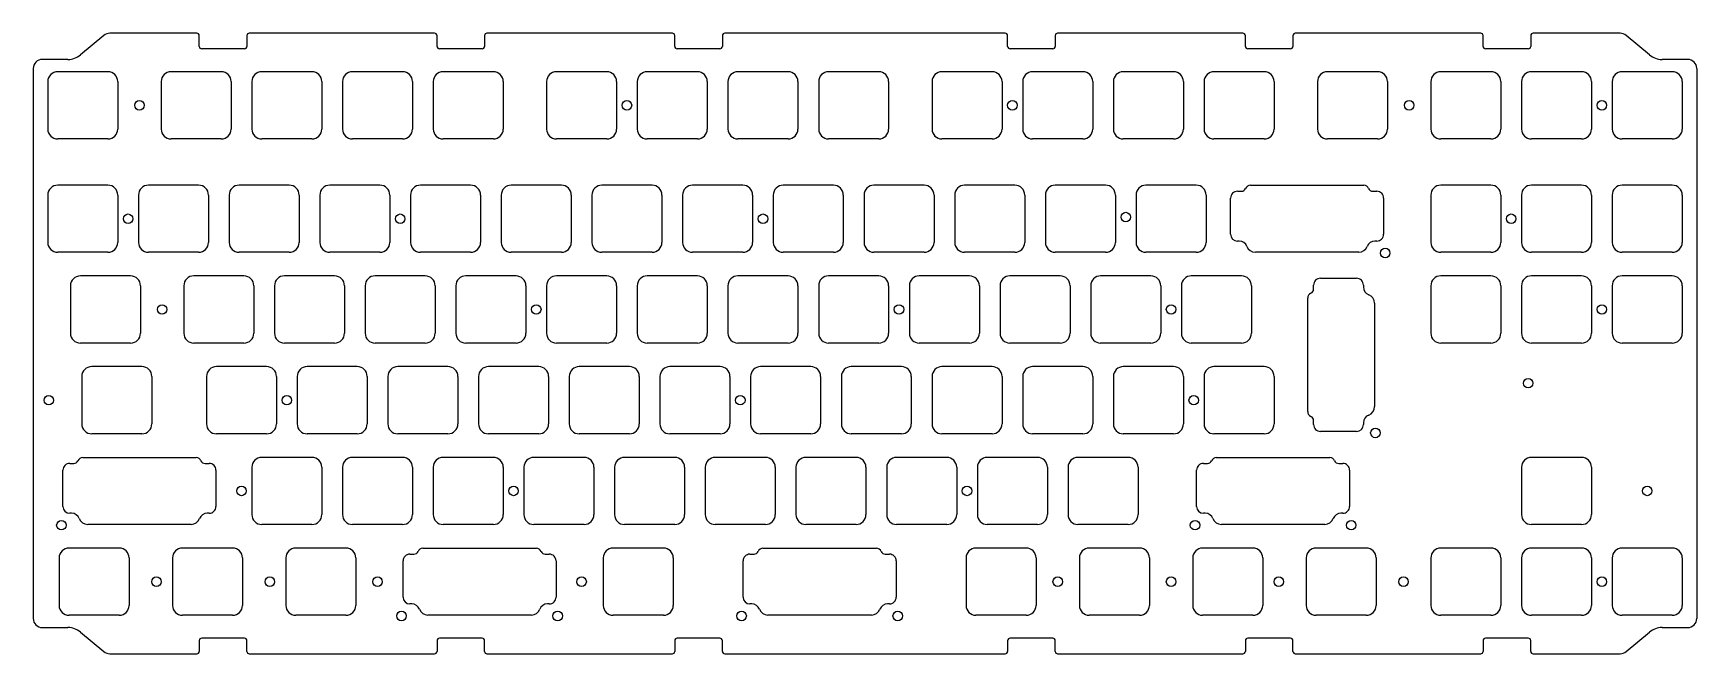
# Model space of a CAD drawing. Header units: millimetres. Extents: x -10 to 339, y -115 to 15.
import ezdxf

# ---------------------------------------------------------------- set-up
doc = ezdxf.new("R2010")
doc.units = ezdxf.units.MM
doc.layers.add('BLACK', color=7, linetype='CONTINUOUS')

msp = doc.modelspace()

# ---------------------------------------------------------------- linework, layer by layer
at = {"layer": 'BLACK', "linetype": 'Continuous'}
for p, q in [((4.450535, 14.685593), (-0.489405, 10.576005)), ((23.9753, 15.125), (5.665718, 15.125)), ((24.4753, 14.625), (24.47531, 14.625)), ((24.47531, 12.378999), (24.47531, 14.625)), ((34.47531, 14.625), (34.47531, 12.376)), ((73.9076, 15.125), (34.97531, 15.125)), ((74.407644, 12.376), (74.407644, 14.632316)), ((84.407644, 14.625), (84.407644, 12.376)), ((123.84, 15.125), (84.900217, 15.125)), ((124.339977, 12.376), (124.339977, 14.629795)), ((134.339977, 14.625), (134.339977, 12.376)), ((193.7723, 15.125), (134.835205, 15.125)), ((194.2723, 14.625), (194.27231, 14.625)), ((194.27231, 12.378999), (194.27231, 14.625)), ((204.27231, 14.625), (204.27231, 12.376)), ((243.7046, 15.125), (204.77231, 15.125)), ((244.204644, 12.376), (244.204644, 14.632316)), ((254.204644, 14.625), (254.204644, 12.376)), ((293.637, 15.125), (254.697217, 15.125)), ((294.136977, 12.376), (294.136977, 14.629795)), ((304.136977, 14.625), (304.136977, 12.376)), ((322.9468, 15.125), (304.632205, 15.125)), ((329.101905, 10.576005), (324.161906, 14.685642)), ((33.9723, 11.876), (24.9753, 11.876)), ((83.907644, 11.876), (74.9076, 11.876)), ((124.34, 12.376), (124.339977, 12.376)), ((133.839977, 11.876), (124.84, 11.876)), ((203.7693, 11.876), (194.7723, 11.876)), ((253.704644, 11.876), (244.7046, 11.876)), ((294.137, 12.376), (294.136977, 12.376)), ((303.636977, 11.876), (294.637, 11.876)), ((-10.4, 7.727918), (-10.4, -107.74042)), ((-3.1115, 9.627922), (-8.499997, 9.627922)), ((5.275, 7.05), (-5.274994, 7.05)), ((29.0875, 7.05), (18.537499, 7.05)), ((48.1375, 7.05), (37.587499, 7.05)), ((67.1875, 7.05), (56.637499, 7.05)), ((86.2375, 7.05), (75.687499, 7.05)), ((110.05, 7.05), (99.499999, 7.05)), ((129.1, 7.05), (118.550001, 7.05)), ((118.550001, 7.049998), (118.550001, 7.05)), ((148.15, 7.05), (137.600001, 7.05)), ((137.600001, 7.049998), (137.600001, 7.05)), ((167.2, 7.05), (156.650001, 7.05)), ((156.650001, 7.049998), (156.650001, 7.05)), ((191.0125, 7.05), (180.462499, 7.05)), ((210.0625, 7.05), (199.512499, 7.05)), ((229.1125, 7.05), (218.562499, 7.05)), ((248.1625, 7.05), (237.612499, 7.05)), ((271.975, 7.05), (261.425001, 7.05)), ((261.425001, 7.049998), (261.425001, 7.05)), ((295.7875, 7.05), (285.237501, 7.05)), ((285.237501, 7.049998), (285.237501, 7.05)), ((314.8375, 7.05), (304.287501, 7.05)), ((304.287501, 7.049998), (304.287501, 7.05)), ((333.8875, 7.05), (323.337501, 7.05)), ((323.337501, 7.049998), (323.337501, 7.05)), ((337.1125, 9.627922), (331.724, 9.627922)), ((339.0125, 7.718757), (339.0125, -107.7404)), ((-7.349999, 4.974995), (-7.349999, -4.974998)), ((7.350001, 4.975), (7.350001, -4.975)), ((16.4625, 4.975), (16.4625, -4.975001)), ((31.1625, 4.975), (31.1625, -4.975)), ((35.5125, 4.975), (35.5125, -4.975001)), ((50.2125, 4.975), (50.2125, -4.975)), ((54.5625, 4.975), (54.5625, -4.975001)), ((69.2625, 4.975), (69.2625, -4.975)), ((73.6125, 4.975), (73.6125, -4.975001)), ((88.3125, 4.975), (88.3125, -4.975)), ((97.425, 4.975), (97.425, -4.975001)), ((112.125, 4.975), (112.125, -4.975)), ((116.475001, 4.975), (116.475001, -4.975)), ((131.175001, 4.975), (131.175001, -4.975)), ((135.525001, 4.975), (135.525001, -4.975)), ((150.225001, 4.975), (150.225001, -4.975)), ((154.575001, 4.975), (154.575001, -4.975)), ((169.275001, 4.975), (169.275001, -4.975)), ((178.3875, 4.975), (178.3875, -4.975001)), ((193.0875, 4.975), (193.0875, -4.975)), ((197.4375, 4.975), (197.4375, -4.975001)), ((212.1375, 4.975), (212.1375, -4.975)), ((216.4875, 4.975), (216.4875, -4.975001)), ((231.1875, 4.975), (231.1875, -4.975)), ((235.5375, 4.975), (235.5375, -4.975001)), ((250.2375, 4.975), (250.2375, -4.975)), ((259.350001, 4.975), (259.350001, -4.975)), ((274.050001, 4.975), (274.050001, -4.975)), ((283.162501, 4.975), (283.162501, -4.975)), ((297.862501, 4.975), (297.862501, -4.975)), ((302.212501, 4.975), (302.212501, -4.975)), ((316.912501, 4.975), (316.912501, -4.975)), ((321.262501, 4.975), (321.262501, -4.975)), ((335.962501, 4.975), (335.962501, -4.975)), ((5.275001, -7.05), (-5.274997, -7.05)), ((5.275001, -7.050001), (5.275001, -7.05)), ((29.0875, -7.05), (18.5375, -7.05)), ((48.1375, -7.05), (37.5875, -7.05)), ((67.1875, -7.05), (56.6375, -7.05)), ((86.2375, -7.05), (75.6875, -7.05)), ((110.05, -7.05), (99.5, -7.05)), ((129.100001, -7.05), (118.55, -7.05)), ((129.100001, -7.050001), (129.100001, -7.05)), ((148.150001, -7.05), (137.6, -7.05)), ((148.150001, -7.050001), (148.150001, -7.05)), ((167.200001, -7.05), (156.65, -7.05)), ((167.200001, -7.050001), (167.200001, -7.05)), ((191.0125, -7.05), (180.4625, -7.05)), ((210.0625, -7.05), (199.5125, -7.05)), ((229.1125, -7.05), (218.5625, -7.05)), ((248.1625, -7.05), (237.6125, -7.05)), ((271.975001, -7.05), (261.425, -7.05)), ((271.975001, -7.050001), (271.975001, -7.05)), ((295.787501, -7.05), (285.2375, -7.05)), ((295.787501, -7.050001), (295.787501, -7.05)), ((314.837501, -7.05), (304.2875, -7.05)), ((314.837501, -7.050001), (314.837501, -7.05)), ((333.887501, -7.05), (323.3375, -7.05)), ((333.887501, -7.050001), (333.887501, -7.05)), ((5.275, -16.7625), (-5.274994, -16.7625)), ((24.325, -16.7625), (13.775001, -16.7625)), ((13.775001, -16.762502), (13.775001, -16.7625)), ((43.375, -16.7625), (32.825001, -16.7625)), ((32.825001, -16.762502), (32.825001, -16.7625)), ((62.425, -16.7625), (51.875001, -16.7625)), ((51.875001, -16.762502), (51.875001, -16.7625)), ((81.475, -16.7625), (70.925001, -16.7625)), ((70.925001, -16.762502), (70.925001, -16.7625)), ((100.525, -16.7625), (89.975001, -16.7625)), ((89.975001, -16.762502), (89.975001, -16.7625)), ((119.575, -16.7625), (109.025001, -16.7625)), ((109.025001, -16.762502), (109.025001, -16.7625)), ((138.625, -16.7625), (128.075001, -16.7625)), ((128.075001, -16.762502), (128.075001, -16.7625)), ((157.675, -16.7625), (147.125001, -16.7625)), ((147.125001, -16.762502), (147.125001, -16.7625)), ((176.725, -16.7625), (166.175001, -16.7625)), ((166.175001, -16.762502), (166.175001, -16.7625)), ((195.775, -16.762501), (185.225, -16.762501)), ((214.825, -16.762501), (204.275, -16.762501)), ((233.875, -16.762501), (223.325, -16.762501)), ((245.247375, -16.784911), (245.247375, -16.7849)), ((245.247375, -16.7849), (269.102575, -16.7849)), ((295.7875, -16.7625), (285.237501, -16.7625)), ((285.237501, -16.762502), (285.237501, -16.7625)), ((314.8375, -16.7625), (304.287501, -16.7625)), ((304.287501, -16.762502), (304.287501, -16.7625)), ((333.8875, -16.7625), (323.337501, -16.7625)), ((323.337501, -16.762502), (323.337501, -16.7625)), ((-7.349999, -18.837505), (-7.349999, -28.787498)), ((7.350001, -18.8375), (7.350001, -28.7875)), ((11.700001, -18.8375), (11.700001, -28.7875)), ((26.400001, -18.8375), (26.400001, -28.7875)), ((30.750001, -18.8375), (30.750001, -28.7875)), ((45.450001, -18.8375), (45.450001, -28.7875)), ((49.800001, -18.8375), (49.800001, -28.7875)), ((64.500001, -18.8375), (64.500001, -28.7875)), ((68.850001, -18.8375), (68.850001, -28.7875)), ((83.550001, -18.8375), (83.550001, -28.7875)), ((87.900001, -18.8375), (87.900001, -28.7875)), ((102.600001, -18.8375), (102.600001, -28.7875)), ((106.950001, -18.8375), (106.950001, -28.7875)), ((121.650001, -18.8375), (121.650001, -28.7875)), ((126.000001, -18.8375), (126.000001, -28.7875)), ((140.700001, -18.8375), (140.700001, -28.7875)), ((145.050001, -18.8375), (145.050001, -28.7875)), ((159.750001, -18.8375), (159.750001, -28.7875)), ((164.100001, -18.8375), (164.100001, -28.7875)), ((178.800001, -18.8375), (178.800001, -28.7875)), ((183.150001, -18.8375), (183.150001, -28.7875)), ((197.850001, -18.8375), (197.850001, -28.7875)), ((202.200001, -18.8375), (202.200001, -28.7875)), ((216.900001, -18.8375), (216.900001, -28.7875)), ((221.250001, -18.8375), (221.250001, -28.7875)), ((235.950001, -18.8375), (235.950001, -28.7875)), ((241.099485, -27.06294), (241.099485, -19.4622)), ((242.536512, -18.03706), (243.390075, -18.03706)), ((243.390075, -18.037048), (243.390075, -18.03706)), ((270.959775, -18.03706), (271.825375, -18.03706)), ((273.250365, -19.46206), (273.250365, -27.0629)), ((283.162501, -18.8375), (283.162501, -28.7875)), ((297.862501, -18.8375), (297.862501, -28.7875)), ((302.212501, -18.8375), (302.212501, -28.7875)), ((316.912501, -18.8375), (316.912501, -28.7875)), ((321.262501, -18.8375), (321.262501, -28.7875)), ((335.962501, -18.8375), (335.962501, -28.7875)), ((5.275001, -30.8625), (-5.274997, -30.8625)), ((5.275001, -30.862501), (5.275001, -30.8625)), ((24.325001, -30.8625), (13.775, -30.8625)), ((24.325001, -30.862501), (24.325001, -30.8625)), ((43.375001, -30.8625), (32.825, -30.8625)), ((43.375001, -30.862501), (43.375001, -30.8625)), ((62.425001, -30.8625), (51.875, -30.8625)), ((62.425001, -30.862501), (62.425001, -30.8625)), ((81.475001, -30.8625), (70.925, -30.8625)), ((81.475001, -30.862501), (81.475001, -30.8625)), ((100.525001, -30.8625), (89.975, -30.8625)), ((100.525001, -30.862501), (100.525001, -30.8625)), ((119.575001, -30.8625), (109.025, -30.8625)), ((119.575001, -30.862501), (119.575001, -30.8625)), ((138.625001, -30.8625), (128.075, -30.8625)), ((138.625001, -30.862501), (138.625001, -30.8625)), ((157.675001, -30.8625), (147.125, -30.8625)), ((157.675001, -30.862501), (157.675001, -30.8625)), ((176.725001, -30.8625), (166.175, -30.8625)), ((176.725001, -30.862501), (176.725001, -30.8625)), ((195.775, -30.862501), (185.225, -30.862501)), ((214.825, -30.862501), (204.275, -30.862501)), ((233.875, -30.862501), (223.325, -30.862501)), ((242.928575, -28.48794), (242.524475, -28.48794)), ((268.050425, -30.82441), (246.299575, -30.82441)), ((271.813458, -28.48794), (271.421325, -28.48794)), ((295.787501, -30.8625), (285.2375, -30.8625)), ((295.787501, -30.862501), (295.787501, -30.8625)), ((314.837501, -30.8625), (304.2875, -30.8625)), ((314.837501, -30.862501), (314.837501, -30.8625)), ((333.887501, -30.8625), (323.3375, -30.8625)), ((333.887501, -30.862501), (333.887501, -30.8625)), ((-2.587499, -37.887505), (-2.587499, -47.837498)), ((10.0375, -35.8125), (-0.512494, -35.8125)), ((12.112501, -37.8875), (12.112501, -47.8375)), ((21.225001, -37.8875), (21.225001, -47.8375)), ((33.85, -35.8125), (23.300001, -35.8125)), ((23.300001, -35.812502), (23.300001, -35.8125)), ((35.925001, -37.8875), (35.925001, -47.8375)), ((40.275001, -37.8875), (40.275001, -47.8375)), ((52.9, -35.8125), (42.350001, -35.8125)), ((42.350001, -35.812502), (42.350001, -35.8125)), ((54.975001, -37.8875), (54.975001, -47.8375)), ((59.325001, -37.8875), (59.325001, -47.8375)), ((71.95, -35.8125), (61.400001, -35.8125)), ((61.400001, -35.812502), (61.400001, -35.8125)), ((74.025001, -37.8875), (74.025001, -47.8375)), ((78.375001, -37.8875), (78.375001, -47.8375)), ((91, -35.8125), (80.450001, -35.8125)), ((80.450001, -35.812502), (80.450001, -35.8125)), ((93.075001, -37.8875), (93.075001, -47.8375)), ((97.425001, -37.8875), (97.425001, -47.8375)), ((110.05, -35.8125), (99.500001, -35.8125)), ((99.500001, -35.812502), (99.500001, -35.8125)), ((112.125001, -37.8875), (112.125001, -47.8375)), ((116.475001, -37.8875), (116.475001, -47.8375)), ((129.1, -35.8125), (118.550001, -35.8125)), ((118.550001, -35.812502), (118.550001, -35.8125)), ((131.175001, -37.8875), (131.175001, -47.8375)), ((135.525001, -37.8875), (135.525001, -47.8375)), ((148.15, -35.8125), (137.600001, -35.8125)), ((137.600001, -35.812502), (137.600001, -35.8125)), ((150.225001, -37.8875), (150.225001, -47.8375)), ((154.575001, -37.8875), (154.575001, -47.8375)), ((167.2, -35.8125), (156.650001, -35.8125)), ((156.650001, -35.812502), (156.650001, -35.8125)), ((169.275001, -37.8875), (169.275001, -47.8375)), ((173.625001, -37.8875), (173.625001, -47.8375)), ((186.25, -35.8125), (175.700001, -35.8125)), ((175.700001, -35.812502), (175.700001, -35.8125)), ((188.325001, -37.8875), (188.325001, -47.8375)), ((192.675001, -37.8875), (192.675001, -47.8375)), ((205.3, -35.8125), (194.750001, -35.8125)), ((194.750001, -35.812502), (194.750001, -35.8125)), ((207.375001, -37.8875), (207.375001, -47.8375)), ((211.725001, -37.8875), (211.725001, -47.8375)), ((224.35, -35.8125), (213.800001, -35.8125)), ((213.800001, -35.812502), (213.800001, -35.8125)), ((226.425001, -37.8875), (226.425001, -47.8375)), ((230.775001, -37.8875), (230.775001, -47.8375)), ((243.4, -35.8125), (232.850001, -35.8125)), ((232.850001, -35.812502), (232.850001, -35.8125)), ((245.475001, -37.8875), (245.475001, -47.8375)), ((258.54331, -38.602725), (258.54331, -37.737125)), ((259.96831, -36.312135), (267.56915, -36.312135)), ((268.99419, -37.749042), (268.99419, -38.141175)), ((283.162501, -37.8875), (283.162501, -47.8375)), ((295.7875, -35.8125), (285.237501, -35.8125)), ((285.237501, -35.812502), (285.237501, -35.8125)), ((297.862501, -37.8875), (297.862501, -47.8375)), ((302.212501, -37.8875), (302.212501, -47.8375)), ((314.8375, -35.8125), (304.287501, -35.8125)), ((304.287501, -35.812502), (304.287501, -35.8125)), ((316.912501, -37.8875), (316.912501, -47.8375)), ((321.262501, -37.8875), (321.262501, -47.8375)), ((333.8875, -35.8125), (323.337501, -35.8125)), ((323.337501, -35.812502), (323.337501, -35.8125)), ((335.962501, -37.8875), (335.962501, -47.8375)), ((257.29115, -64.315125), (257.29115, -40.459925)), ((271.33066, -41.512075), (271.33066, -63.262925)), ((10.037501, -49.9125), (-0.512497, -49.9125)), ((10.037501, -49.912501), (10.037501, -49.9125)), ((33.850001, -49.9125), (23.3, -49.9125)), ((33.850001, -49.912501), (33.850001, -49.9125)), ((52.900001, -49.9125), (42.35, -49.9125)), ((52.900001, -49.912501), (52.900001, -49.9125)), ((71.950001, -49.9125), (61.4, -49.9125)), ((71.950001, -49.912501), (71.950001, -49.9125)), ((91.000001, -49.9125), (80.45, -49.9125)), ((91.000001, -49.912501), (91.000001, -49.9125)), ((110.050001, -49.9125), (99.5, -49.9125)), ((110.050001, -49.912501), (110.050001, -49.9125)), ((129.100001, -49.9125), (118.55, -49.9125)), ((129.100001, -49.912501), (129.100001, -49.9125)), ((148.150001, -49.9125), (137.6, -49.9125)), ((148.150001, -49.912501), (148.150001, -49.9125)), ((167.200001, -49.9125), (156.65, -49.9125)), ((167.200001, -49.912501), (167.200001, -49.9125)), ((186.250001, -49.9125), (175.7, -49.9125)), ((186.250001, -49.912501), (186.250001, -49.9125)), ((205.300001, -49.9125), (194.75, -49.9125)), ((205.300001, -49.912501), (205.300001, -49.9125)), ((224.350001, -49.9125), (213.8, -49.9125)), ((224.350001, -49.912501), (224.350001, -49.9125)), ((243.400001, -49.9125), (232.85, -49.9125)), ((243.400001, -49.912501), (243.400001, -49.9125)), ((295.787501, -49.9125), (285.2375, -49.9125)), ((295.787501, -49.912501), (295.787501, -49.9125)), ((314.837501, -49.9125), (304.2875, -49.9125)), ((314.837501, -49.912501), (314.837501, -49.9125)), ((333.887501, -49.9125), (323.3375, -49.9125)), ((333.887501, -49.912501), (333.887501, -49.9125)), ((12.41875, -54.8625), (1.868749, -54.8625)), ((38.6125, -54.8625), (28.062501, -54.8625)), ((28.062501, -54.862502), (28.062501, -54.8625)), ((57.6625, -54.8625), (47.112501, -54.8625)), ((47.112501, -54.862502), (47.112501, -54.8625)), ((76.7125, -54.8625), (66.162501, -54.8625)), ((66.162501, -54.862502), (66.162501, -54.8625)), ((95.7625, -54.8625), (85.212501, -54.8625)), ((85.212501, -54.862502), (85.212501, -54.8625)), ((114.8125, -54.8625), (104.262501, -54.8625)), ((104.262501, -54.862502), (104.262501, -54.8625)), ((133.8625, -54.8625), (123.312501, -54.8625)), ((123.312501, -54.862502), (123.312501, -54.8625)), ((152.9125, -54.8625), (142.362501, -54.8625)), ((142.362501, -54.862502), (142.362501, -54.8625)), ((171.9625, -54.8625), (161.412501, -54.8625)), ((161.412501, -54.862502), (161.412501, -54.8625)), ((191.0125, -54.8625), (180.462501, -54.8625)), ((180.462501, -54.862502), (180.462501, -54.8625)), ((210.0625, -54.8625), (199.512501, -54.8625)), ((199.512501, -54.862502), (199.512501, -54.8625)), ((229.1125, -54.8625), (218.562501, -54.8625)), ((218.562501, -54.862502), (218.562501, -54.8625)), ((248.1625, -54.8625), (237.612499, -54.8625)), ((-0.20625, -56.9375), (-0.20625, -66.887501)), ((14.49375, -56.9375), (14.49375, -66.8875)), ((25.987501, -56.9375), (25.987501, -66.8875)), ((40.687501, -56.9375), (40.687501, -66.8875)), ((45.037501, -56.9375), (45.037501, -66.8875)), ((59.737501, -56.9375), (59.737501, -66.8875)), ((64.087501, -56.9375), (64.087501, -66.8875)), ((78.787501, -56.9375), (78.787501, -66.8875)), ((83.137501, -56.9375), (83.137501, -66.8875)), ((97.837501, -56.9375), (97.837501, -66.8875)), ((102.187501, -56.9375), (102.187501, -66.8875)), ((116.887501, -56.9375), (116.887501, -66.8875)), ((121.237501, -56.9375), (121.237501, -66.8875)), ((135.937501, -56.9375), (135.937501, -66.8875)), ((140.287501, -56.9375), (140.287501, -66.8875)), ((154.987501, -56.9375), (154.987501, -66.8875)), ((159.337501, -56.9375), (159.337501, -66.8875)), ((174.037501, -56.9375), (174.037501, -66.8875)), ((178.387501, -56.9375), (178.387501, -66.8875)), ((193.087501, -56.9375), (193.087501, -66.8875)), ((197.437501, -56.9375), (197.437501, -66.8875)), ((212.137501, -56.9375), (212.137501, -66.8875)), ((216.487501, -56.9375), (216.487501, -66.8875)), ((231.187501, -56.9375), (231.187501, -66.8875)), ((235.5375, -56.9375), (235.5375, -66.887501)), ((250.2375, -56.9375), (250.2375, -66.8875)), ((257.291161, -64.315125), (257.29115, -64.315125)), ((258.543298, -66.172425), (258.54331, -66.172425)), ((258.54331, -67.025988), (258.54331, -66.172425)), ((12.41875, -68.9625), (1.86875, -68.9625)), ((38.612501, -68.9625), (28.0625, -68.9625)), ((38.612501, -68.962501), (38.612501, -68.9625)), ((57.662501, -68.9625), (47.1125, -68.9625)), ((57.662501, -68.962501), (57.662501, -68.9625)), ((76.712501, -68.9625), (66.1625, -68.9625)), ((76.712501, -68.962501), (76.712501, -68.9625)), ((95.762501, -68.9625), (85.2125, -68.9625)), ((95.762501, -68.962501), (95.762501, -68.9625)), ((114.812501, -68.9625), (104.2625, -68.9625)), ((114.812501, -68.962501), (114.812501, -68.9625)), ((133.862501, -68.9625), (123.3125, -68.9625)), ((133.862501, -68.962501), (133.862501, -68.9625)), ((152.912501, -68.9625), (142.3625, -68.9625)), ((152.912501, -68.962501), (152.912501, -68.9625)), ((171.962501, -68.9625), (161.4125, -68.9625)), ((171.962501, -68.962501), (171.962501, -68.9625)), ((191.012501, -68.9625), (180.4625, -68.9625)), ((191.012501, -68.962501), (191.012501, -68.9625)), ((210.062501, -68.9625), (199.5125, -68.9625)), ((210.062501, -68.962501), (210.062501, -68.9625)), ((229.112501, -68.9625), (218.5625, -68.9625)), ((229.112501, -68.962501), (229.112501, -68.9625)), ((248.1625, -68.9625), (237.6125, -68.9625)), ((267.56919, -68.463015), (259.96845, -68.463015)), ((268.99419, -66.633925), (268.99419, -67.038025)), ((-4.169265, -84.21294), (-4.169265, -76.6122)), ((-2.732238, -75.18706), (-1.878675, -75.18706)), ((-1.878675, -75.187048), (-1.878675, -75.18706)), ((-0.021375, -73.934911), (-0.021375, -73.9349)), ((-0.021375, -73.9349), (23.833825, -73.9349)), ((25.691025, -75.18706), (26.556625, -75.18706)), ((27.981615, -76.61206), (27.981615, -84.2129)), ((35.512501, -75.9875), (35.512501, -85.9375)), ((48.1375, -73.9125), (37.587501, -73.9125)), ((37.587501, -73.912502), (37.587501, -73.9125)), ((50.212501, -75.9875), (50.212501, -85.9375)), ((54.562501, -75.9875), (54.562501, -85.9375)), ((67.1875, -73.9125), (56.637501, -73.9125)), ((56.637501, -73.912502), (56.637501, -73.9125)), ((69.262501, -75.9875), (69.262501, -85.9375)), ((73.612501, -75.9875), (73.612501, -85.9375)), ((86.2375, -73.9125), (75.687501, -73.9125)), ((75.687501, -73.912502), (75.687501, -73.9125)), ((88.312501, -75.9875), (88.312501, -85.9375)), ((92.662501, -75.9875), (92.662501, -85.9375)), ((105.2875, -73.9125), (94.737501, -73.9125)), ((94.737501, -73.912502), (94.737501, -73.9125)), ((107.362501, -75.9875), (107.362501, -85.9375)), ((111.712501, -75.9875), (111.712501, -85.9375)), ((124.3375, -73.9125), (113.787501, -73.9125)), ((113.787501, -73.912502), (113.787501, -73.9125)), ((126.412501, -75.9875), (126.412501, -85.9375)), ((130.762501, -75.9875), (130.762501, -85.9375)), ((143.3875, -73.9125), (132.837501, -73.9125)), ((132.837501, -73.912502), (132.837501, -73.9125)), ((145.462501, -75.9875), (145.462501, -85.9375)), ((149.812501, -75.9875), (149.812501, -85.9375)), ((162.4375, -73.9125), (151.887501, -73.9125)), ((151.887501, -73.912502), (151.887501, -73.9125)), ((164.512501, -75.9875), (164.512501, -85.9375)), ((168.862501, -75.9875), (168.862501, -85.9375)), ((181.4875, -73.9125), (170.937501, -73.9125)), ((170.937501, -73.912502), (170.937501, -73.9125)), ((183.562501, -75.9875), (183.562501, -85.9375)), ((187.9125, -75.9875), (187.9125, -85.9375)), ((200.5375, -73.9125), (189.9875, -73.9125)), ((202.612502, -75.9875), (202.6125, -75.9875)), ((202.6125, -75.9875), (202.6125, -85.9375)), ((206.9625, -75.9875), (206.9625, -85.9375)), ((219.5875, -73.9125), (209.0375, -73.9125)), ((221.662502, -75.9875), (221.6625, -75.9875)), ((221.6625, -75.9875), (221.6625, -85.9375)), ((233.955735, -84.21294), (233.955735, -76.6122)), ((235.392762, -75.18706), (236.246325, -75.18706)), ((236.246325, -75.187048), (236.246325, -75.18706)), ((238.103625, -73.9349), (261.958825, -73.9349)), ((238.103625, -73.934911), (238.103625, -73.9349)), ((263.816025, -75.18706), (264.681625, -75.18706)), ((266.106615, -76.61206), (266.106615, -84.2129)), ((302.212501, -75.9875), (302.212501, -85.9375)), ((314.8375, -73.9125), (304.287501, -73.9125)), ((304.287501, -73.912502), (304.287501, -73.9125)), ((316.912501, -75.9875), (316.912501, -85.9375)), ((-2.340175, -85.63794), (-2.744275, -85.63794)), ((26.544708, -85.63794), (26.152575, -85.63794)), ((235.784825, -85.63794), (235.380725, -85.63794)), ((264.669708, -85.63794), (264.277575, -85.63794)), ((22.781675, -87.97441), (1.030825, -87.97441)), ((48.137501, -88.0125), (37.5875, -88.0125)), ((48.137501, -88.012501), (48.137501, -88.0125)), ((67.187501, -88.0125), (56.6375, -88.0125)), ((67.187501, -88.012501), (67.187501, -88.0125)), ((86.237501, -88.0125), (75.6875, -88.0125)), ((86.237501, -88.012501), (86.237501, -88.0125)), ((105.287501, -88.0125), (94.7375, -88.0125)), ((105.287501, -88.012501), (105.287501, -88.0125)), ((124.337501, -88.0125), (113.7875, -88.0125)), ((124.337501, -88.012501), (124.337501, -88.0125)), ((143.387501, -88.0125), (132.8375, -88.0125)), ((143.387501, -88.012501), (143.387501, -88.0125)), ((162.437501, -88.0125), (151.8875, -88.0125)), ((162.437501, -88.012501), (162.437501, -88.0125)), ((181.487501, -88.0125), (170.9375, -88.0125)), ((181.487501, -88.012501), (181.487501, -88.0125)), ((200.5375, -88.0125), (189.9875, -88.0125)), ((219.5875, -88.0125), (209.0375, -88.0125)), ((260.906675, -87.97441), (239.155825, -87.97441)), ((314.837501, -88.0125), (304.2875, -88.0125)), ((314.837501, -88.012501), (314.837501, -88.0125)), ((7.65625, -92.9625), (-2.893751, -92.9625)), ((31.46875, -92.9625), (20.918749, -92.9625)), ((55.28125, -92.9625), (44.731249, -92.9625)), ((68.705262, -94.23706), (69.558825, -94.23706)), ((69.558825, -94.237048), (69.558825, -94.23706)), ((71.416125, -92.984911), (71.416125, -92.9849)), ((71.416125, -92.9849), (95.271325, -92.9849)), ((97.128525, -94.23706), (97.994125, -94.23706)), ((121.95625, -92.9625), (111.406249, -92.9625)), ((140.142762, -94.23706), (140.996325, -94.23706)), ((140.996325, -94.237048), (140.996325, -94.23706)), ((142.853625, -92.984911), (142.853625, -92.9849)), ((142.853625, -92.9849), (166.708825, -92.9849)), ((168.566025, -94.23706), (169.431625, -94.23706)), ((198.15625, -92.9625), (187.606249, -92.9625)), ((221.96875, -92.9625), (211.418749, -92.9625)), ((245.78125, -92.9625), (235.231249, -92.9625)), ((269.59375, -92.9625), (259.043749, -92.9625)), ((295.7875, -92.9625), (285.237501, -92.9625)), ((285.237501, -92.962502), (285.237501, -92.9625)), ((314.8375, -92.9625), (304.287501, -92.9625)), ((304.287501, -92.962502), (304.287501, -92.9625)), ((333.8875, -92.9625), (323.337501, -92.9625)), ((323.337501, -92.962502), (323.337501, -92.9625)), ((-4.96875, -95.0375), (-4.96875, -104.987501)), ((9.73125, -95.0375), (9.73125, -104.9875)), ((18.84375, -95.0375), (18.84375, -104.987501)), ((33.54375, -95.0375), (33.54375, -104.9875)), ((42.65625, -95.0375), (42.65625, -104.987501)), ((57.35625, -95.0375), (57.35625, -104.9875)), ((67.268235, -103.26294), (67.268235, -95.6622)), ((99.419115, -95.66206), (99.419115, -103.2629)), ((109.33125, -95.0375), (109.33125, -104.987501)), ((124.03125, -95.0375), (124.03125, -104.9875)), ((138.705735, -103.26294), (138.705735, -95.6622)), ((170.856615, -95.66206), (170.856615, -103.2629)), ((185.53125, -95.0375), (185.53125, -104.987501)), ((200.23125, -95.0375), (200.23125, -104.9875)), ((209.34375, -95.0375), (209.34375, -104.987501)), ((224.04375, -95.0375), (224.04375, -104.9875)), ((233.15625, -95.0375), (233.15625, -104.987501)), ((247.85625, -95.0375), (247.85625, -104.9875)), ((256.96875, -95.0375), (256.96875, -104.987501)), ((271.66875, -95.0375), (271.66875, -104.9875)), ((283.162501, -95.0375), (283.162501, -104.9875)), ((297.862501, -95.0375), (297.862501, -104.9875)), ((302.212501, -95.0375), (302.212501, -104.9875)), ((316.912501, -95.0375), (316.912501, -104.9875)), ((321.262501, -95.0375), (321.262501, -104.9875)), ((335.962501, -95.0375), (335.962501, -104.9875)), ((69.097325, -104.68794), (68.693225, -104.68794)), ((97.982208, -104.68794), (97.590075, -104.68794)), ((140.534825, -104.68794), (140.130725, -104.68794)), ((169.419708, -104.68794), (169.027575, -104.68794)), ((7.65625, -107.0625), (-2.89375, -107.0625)), ((31.46875, -107.0625), (20.91875, -107.0625)), ((55.28125, -107.0625), (44.73125, -107.0625)), ((94.219175, -107.02441), (72.468325, -107.02441)), ((121.95625, -107.0625), (111.40625, -107.0625)), ((165.656675, -107.02441), (143.905825, -107.02441)), ((198.15625, -107.0625), (187.60625, -107.0625)), ((221.96875, -107.0625), (211.41875, -107.0625)), ((245.78125, -107.0625), (235.23125, -107.0625)), ((269.59375, -107.0625), (259.04375, -107.0625)), ((295.787501, -107.0625), (285.2375, -107.0625)), ((295.787501, -107.062501), (295.787501, -107.0625)), ((314.837501, -107.0625), (304.2875, -107.0625)), ((314.837501, -107.062501), (314.837501, -107.0625)), ((333.887501, -107.0625), (323.3375, -107.0625)), ((333.887501, -107.062501), (333.887501, -107.0625)), ((-8.5, -109.640422), (-3.1115, -109.640422)), ((-0.489405, -110.588505), (4.450594, -114.698142)), ((324.161965, -114.698093), (329.101905, -110.588505)), ((331.724, -109.640422), (337.1125, -109.640422)), ((337.1125, -109.6404), (337.1125, -109.640422)), ((5.6657, -115.1375), (23.9783, -115.1375)), ((24.475299, -114.6375), (24.475309, -114.6375)), ((24.475309, -112.391499), (24.475309, -114.6375)), ((33.972299, -111.8885), (24.975299, -111.8885)), ((34.475309, -114.6375), (34.475309, -112.3885)), ((34.975315, -115.1375), (73.907529, -115.1375)), ((74.407643, -112.3885), (74.407643, -114.644816)), ((83.907643, -111.8885), (74.907599, -111.8885)), ((84.407643, -114.6375), (84.407643, -112.3885)), ((84.915321, -115.1375), (123.839999, -115.1375)), ((124.339976, -112.3885), (124.339976, -114.642295)), ((124.339999, -112.3885), (124.339976, -112.3885)), ((133.839976, -111.8885), (124.839999, -111.8885)), ((134.339976, -114.6375), (134.339976, -112.3885)), ((134.844688, -115.1375), (193.772299, -115.1375)), ((194.272309, -112.391499), (194.272309, -114.6375)), ((203.769299, -111.8885), (194.772299, -111.8885)), ((204.272309, -114.6375), (204.272309, -112.3885)), ((204.772309, -115.1375), (243.704599, -115.1375)), ((244.204643, -112.3885), (244.204643, -114.644816)), ((253.704643, -111.8885), (244.704599, -111.8885)), ((254.204643, -114.6375), (254.204643, -112.3885)), ((254.712321, -115.1375), (293.636999, -115.137499)), ((294.136976, -112.3885), (294.136976, -114.642295)), ((303.636976, -111.8885), (294.636999, -111.8885)), ((304.136976, -114.6375), (304.136976, -112.3885)), ((304.137, -114.6375), (304.136977, -114.6375)), ((304.637, -115.1375), (322.946782, -115.1375))]:
    msp.add_line(p, q, dxfattribs=at)
at = {"layer": 'BLACK'}
for centre in [(11.90625, 0), (114.3, 0), (195.2625, 0), (278.60625, 0), (319.0875, 0), (9.525, -23.8125), (66.675, -23.8125), (142.875, -23.8125), (219.0842, -23.4625), (300.0375, -23.8125), (273.575, -31.0125), (16.66875, -42.8625), (95.25, -42.8625), (171.45, -42.8625), (228.6, -42.8625), (319.0875, -42.8625), (303.609375, -58.340625), (-7.14375, -61.9125), (42.8625, -61.9125), (138.1125, -61.9125), (233.3625, -61.9125), (271.51875, -68.7875), (33.3375, -80.9625), (90.4875, -80.9625), (185.7375, -80.9625), (328.6125, -80.9625), (-4.49375, -88.1625), (233.63125, -88.1625), (266.43125, -88.1625), (15.478199, -100.0125), (39.290699, -100.0125), (61.912574, -100.0125), (104.775074, -100.0125), (204.787574, -100.0125), (228.600074, -100.0125), (251.221949, -100.0125), (277.415625, -100.0125), (319.0875, -100.0125), (66.94375, -107.2125), (99.74375, -107.2125), (138.38125, -107.2125), (171.18125, -107.2125)]:
    msp.add_circle(centre, 1, dxfattribs=at)
for centre, radius, start, end in [((5.6657, 13.2249), 1.900066, 89.99945723, 129.7574063), ((23.9753, 14.625), 0.5, 0, 90), ((34.9753, 14.625), 0.49999, 89.99885408, 180), ((73.9075, 14.6248), 0.5002, 0.86095738, 89.98854543), ((84.9078, 14.6249), 0.500156, 90.86870746, 179.98854442), ((123.84, 14.625), 0.5, 0.54947496, 90), ((134.84, 14.625), 0.500023, 90.54944968, 180), ((193.7723, 14.625), 0.5, 0, 90), ((204.7723, 14.625), 0.49999, 89.99885408, 180), ((243.7045, 14.6248), 0.5002, 0.86095738, 89.98854543), ((254.7048, 14.6249), 0.500156, 90.86870746, 179.98854442), ((293.637, 14.625), 0.5, 0.54947496, 90), ((304.637, 14.625), 0.500023, 90.54944968, 180), ((322.9468, 13.2251), 1.8999, 50.24104925, 90), ((-3.1115, 13.7279), 4.099979, 270, 309.75743075), ((24.9753, 12.376), 0.5, 179.65633716, 270), ((33.9753, 12.376), 0.50001, 269.65622945, 0), ((74.9076, 12.3759), 0.4999, 179.98853984, 270), ((83.9077, 12.376), 0.499944, 269.99358287, 0), ((124.84, 12.376), 0.5, 180, 270), ((133.84, 12.376), 0.499977, 269.99736439, 0), ((194.7723, 12.376), 0.5, 179.65633716, 270), ((203.7723, 12.376), 0.50001, 269.65622945, 0), ((244.7046, 12.3759), 0.4999, 179.98853984, 270), ((253.7047, 12.376), 0.499944, 269.99358287, 0), ((294.637, 12.376), 0.5, 180, 270), ((303.637, 12.376), 0.499977, 269.99736439, 0), ((331.724, 13.7279), 4.099978, 230.24256925, 270), ((-8.499997, 7.727919), 1.900003, 90, 180.00003016), ((-5.274994, 4.974995), 2.075005, 90, 180), ((5.275, 4.975), 2.075, 0, 90), ((18.537504, 4.974996), 2.075004, 90.00013806, 179.99988955), ((29.0875, 4.975), 2.075, 0, 90), ((37.587504, 4.974996), 2.075004, 90.00013806, 179.99988955), ((48.1375, 4.975), 2.075, 0, 90), ((56.637504, 4.974996), 2.075004, 90.00013806, 179.99988955), ((67.1875, 4.975), 2.075, 0, 90), ((75.687504, 4.974996), 2.075004, 90.00013806, 179.99988955), ((86.2375, 4.975), 2.075, 0, 90), ((99.500004, 4.974996), 2.075004, 90.00013806, 179.99988955), ((110.05, 4.975), 2.075, 0, 90), ((118.55, 4.975), 2.074999, 89.99997239, 180), ((129.1, 4.975), 2.075, 0, 90), ((137.6, 4.975), 2.074999, 89.99997239, 180), ((148.15, 4.975), 2.075, 0, 90), ((156.65, 4.975), 2.074999, 89.99997239, 180), ((167.2, 4.975), 2.075, 0, 90), ((180.462504, 4.974996), 2.075004, 90.00013806, 179.99988955), ((191.0125, 4.975), 2.075, 0, 90), ((199.512504, 4.974996), 2.075004, 90.00013806, 179.99988955), ((210.0625, 4.975), 2.075, 0, 90), ((218.562504, 4.974996), 2.075004, 90.00013806, 179.99988955), ((229.1125, 4.975), 2.075, 0, 90), ((237.612504, 4.974996), 2.075004, 90.00013806, 179.99988955), ((248.1625, 4.975), 2.075, 0, 90), ((261.425, 4.975), 2.074999, 89.99997239, 180), ((271.975, 4.975), 2.075, 0, 90), ((285.2375, 4.975), 2.074999, 89.99997239, 180), ((295.7875, 4.975), 2.075, 0, 90), ((304.2875, 4.975), 2.074999, 89.99997239, 180), ((314.8375, 4.975), 2.075, 0, 90), ((323.3375, 4.975), 2.074999, 89.99997239, 180), ((333.8875, 4.975), 2.075, 0, 90), ((337.1125, 7.7279), 1.900022, 0.27571119, 90), ((-5.274997, -4.974998), 2.075002, 180, 270), ((5.275, -4.975), 2.075001, 270.00002761, 0), ((18.537502, -4.974998), 2.075002, 180.00008284, 269.99994478), ((29.0875, -4.975), 2.075, 270, 0), ((37.587502, -4.974998), 2.075002, 180.00008284, 269.99994478), ((48.1375, -4.975), 2.075, 270, 0), ((56.637502, -4.974998), 2.075002, 180.00008284, 269.99994478), ((67.1875, -4.975), 2.075, 270, 0), ((75.687502, -4.974998), 2.075002, 180.00008284, 269.99994478), ((86.2375, -4.975), 2.075, 270, 0), ((99.500002, -4.974998), 2.075002, 180.00008284, 269.99994478), ((110.05, -4.975), 2.075, 270, 0), ((118.55, -4.975), 2.075, 180, 270), ((129.1, -4.975), 2.075001, 270.00002761, 0), ((137.6, -4.975), 2.075, 180, 270), ((148.15, -4.975), 2.075001, 270.00002761, 0), ((156.65, -4.975), 2.075, 180, 270), ((167.2, -4.975), 2.075001, 270.00002761, 0), ((180.462502, -4.974998), 2.075002, 180.00008284, 269.99994478), ((191.0125, -4.975), 2.075, 270, 0), ((199.512502, -4.974998), 2.075002, 180.00008284, 269.99994478), ((210.0625, -4.975), 2.075, 270, 0), ((218.562502, -4.974998), 2.075002, 180.00008284, 269.99994478), ((229.1125, -4.975), 2.075, 270, 0), ((237.612502, -4.974998), 2.075002, 180.00008284, 269.99994478), ((248.1625, -4.975), 2.075, 270, 0), ((261.425, -4.975), 2.075, 180, 270), ((271.975, -4.975), 2.075001, 270.00002761, 0), ((285.2375, -4.975), 2.075, 180, 270), ((295.7875, -4.975), 2.075001, 270.00002761, 0), ((304.2875, -4.975), 2.075, 180, 270), ((314.8375, -4.975), 2.075001, 270.00002761, 0), ((323.3375, -4.975), 2.075, 180, 270), ((333.8875, -4.975), 2.075001, 270.00002761, 0), ((-5.274994, -18.837505), 2.075005, 90, 180), ((5.275, -18.8375), 2.075, 0, 90), ((13.775, -18.8375), 2.074999, 89.99997239, 180), ((24.325, -18.8375), 2.075, 0, 90), ((32.825, -18.8375), 2.074999, 89.99997239, 180), ((43.375, -18.8375), 2.075, 0, 90), ((51.875, -18.8375), 2.074999, 89.99997239, 180), ((62.425, -18.8375), 2.075, 0, 90), ((70.925, -18.8375), 2.074999, 89.99997239, 180), ((81.475, -18.8375), 2.075, 0, 90), ((89.975, -18.8375), 2.074999, 89.99997239, 180), ((100.525, -18.8375), 2.075, 0, 90), ((109.025, -18.8375), 2.074999, 89.99997239, 180), ((119.575, -18.8375), 2.075, 0, 90), ((128.075, -18.8375), 2.074999, 89.99997239, 180), ((138.625, -18.8375), 2.075, 0, 90), ((147.125, -18.8375), 2.074999, 89.99997239, 180), ((157.675, -18.8375), 2.075, 0, 90), ((166.175, -18.8375), 2.074999, 89.99997239, 180), ((176.725, -18.8375), 2.075, 0, 90), ((185.225, -18.8375), 2.074999, 90, 180), ((195.775, -18.8375), 2.074999, 0, 90), ((204.275, -18.8375), 2.074999, 90, 180), ((214.825, -18.8375), 2.074999, 0, 90), ((223.325, -18.8375), 2.074999, 90, 180), ((233.875, -18.8375), 2.074999, 0, 90), ((243.390124, -17.108671), 0.928376, 269.99697591, 337.97782841), ((245.247274, -17.859851), 1.07494, 89.99461656, 157.97750247), ((269.10254, -17.85989), 1.07499, 22.02370504, 89.99813454), ((270.9598, -17.1086), 0.92846, 202.02452102, 269.99845724), ((285.2375, -18.8375), 2.074999, 89.99997239, 180), ((295.7875, -18.8375), 2.075, 0, 90), ((304.2875, -18.8375), 2.074999, 89.99997239, 180), ((314.8375, -18.8375), 2.075, 0, 90), ((323.3375, -18.8375), 2.074999, 89.99997239, 180), ((333.8875, -18.8375), 2.075, 0, 90), ((242.524567, -19.462092), 1.425082, 89.51974267, 180.00434217), ((271.8254, -19.462), 1.42494, 359.99758749, 90.00100523), ((242.524486, -27.062939), 1.425001, 180.00004021, 269.99955772), ((271.82524, -27.06286), 1.425125, 269.52631186, 359.99839184), ((-5.274997, -28.787498), 2.075002, 180, 270), ((5.275, -28.7875), 2.075001, 270.00002761, 0), ((13.775, -28.7875), 2.075, 180, 270), ((24.325, -28.7875), 2.075001, 270.00002761, 0), ((32.825, -28.7875), 2.075, 180, 270), ((43.375, -28.7875), 2.075001, 270.00002761, 0), ((51.875, -28.7875), 2.075, 180, 270), ((62.425, -28.7875), 2.075001, 270.00002761, 0), ((70.925, -28.7875), 2.075, 180, 270), ((81.475, -28.7875), 2.075001, 270.00002761, 0), ((89.975, -28.7875), 2.075, 180, 270), ((100.525, -28.7875), 2.075001, 270.00002761, 0), ((109.025, -28.7875), 2.075, 180, 270), ((119.575, -28.7875), 2.075001, 270.00002761, 0), ((128.075, -28.7875), 2.075, 180, 270), ((138.625, -28.7875), 2.075001, 270.00002761, 0), ((147.125, -28.7875), 2.075, 180, 270), ((157.675, -28.7875), 2.075001, 270.00002761, 0), ((166.175, -28.7875), 2.075, 180, 270), ((176.725, -28.7875), 2.075001, 270.00002761, 0), ((185.225, -28.7875), 2.075001, 180, 270), ((195.775, -28.7875), 2.075001, 270, 0), ((204.275, -28.7875), 2.075001, 180, 270), ((214.825, -28.7875), 2.075001, 270, 0), ((223.325, -28.7875), 2.075001, 180, 270), ((233.875, -28.7875), 2.075001, 270, 0), ((242.928551, -30.212848), 1.724908, 20.54547839, 89.9992028), ((246.299462, -28.949415), 1.874995, 200.54692151, 270.00345303), ((268.05034, -28.94933), 1.875082, 270.0025973, 339.45098232), ((271.42133, -30.21288), 1.724936, 90.00016608, 159.45408213), ((285.2375, -28.7875), 2.075, 180, 270), ((295.7875, -28.7875), 2.075001, 270.00002761, 0), ((304.2875, -28.7875), 2.075, 180, 270), ((314.8375, -28.7875), 2.075001, 270.00002761, 0), ((323.3375, -28.7875), 2.075, 180, 270), ((333.8875, -28.7875), 2.075001, 270.00002761, 0), ((-0.512494, -37.887505), 2.075005, 90, 180), ((10.0375, -37.8875), 2.075, 0, 90), ((23.3, -37.8875), 2.074999, 89.99997239, 180), ((33.85, -37.8875), 2.075, 0, 90), ((42.35, -37.8875), 2.074999, 89.99997239, 180), ((52.9, -37.8875), 2.075, 0, 90), ((61.4, -37.8875), 2.074999, 89.99997239, 180), ((71.95, -37.8875), 2.075, 0, 90), ((80.45, -37.8875), 2.074999, 89.99997239, 180), ((91, -37.8875), 2.075, 0, 90), ((99.5, -37.8875), 2.074999, 89.99997239, 180), ((110.05, -37.8875), 2.075, 0, 90), ((118.55, -37.8875), 2.074999, 89.99997239, 180), ((129.1, -37.8875), 2.075, 0, 90), ((137.6, -37.8875), 2.074999, 89.99997239, 180), ((148.15, -37.8875), 2.075, 0, 90), ((156.65, -37.8875), 2.074999, 89.99997239, 180), ((167.2, -37.8875), 2.075, 0, 90), ((175.7, -37.8875), 2.074999, 89.99997239, 180), ((186.25, -37.8875), 2.075, 0, 90), ((194.75, -37.8875), 2.074999, 89.99997239, 180), ((205.3, -37.8875), 2.075, 0, 90), ((213.8, -37.8875), 2.074999, 89.99997239, 180), ((224.35, -37.8875), 2.075, 0, 90), ((232.85, -37.8875), 2.074999, 89.99997239, 180), ((243.4, -37.8875), 2.075, 0, 90), ((259.96825, -37.7371), 1.42494, 89.99758749, 180.00100523), ((267.56911, -37.73726), 1.425125, 359.52631186, 89.99839184), ((270.71913, -38.14117), 1.724936, 180.00016608, 249.45408213), ((285.2375, -37.8875), 2.074999, 89.99997239, 180), ((295.7875, -37.8875), 2.075, 0, 90), ((304.2875, -37.8875), 2.074999, 89.99997239, 180), ((314.8375, -37.8875), 2.075, 0, 90), ((323.3375, -37.8875), 2.074999, 89.99997239, 180), ((333.8875, -37.8875), 2.075, 0, 90), ((258.36614, -40.45996), 1.07499, 112.02370504, 179.99813454), ((257.61485, -38.6027), 0.92846, 292.02452102, 359.99845724), ((269.45558, -41.51216), 1.875082, 0.0025973, 69.45098232), ((-0.512497, -47.837498), 2.075002, 180, 270), ((10.0375, -47.8375), 2.075001, 270.00002761, 0), ((23.3, -47.8375), 2.075, 180, 270), ((33.85, -47.8375), 2.075001, 270.00002761, 0), ((42.35, -47.8375), 2.075, 180, 270), ((52.9, -47.8375), 2.075001, 270.00002761, 0), ((61.4, -47.8375), 2.075, 180, 270), ((71.95, -47.8375), 2.075001, 270.00002761, 0), ((80.45, -47.8375), 2.075, 180, 270), ((91, -47.8375), 2.075001, 270.00002761, 0), ((99.5, -47.8375), 2.075, 180, 270), ((110.05, -47.8375), 2.075001, 270.00002761, 0), ((118.55, -47.8375), 2.075, 180, 270), ((129.1, -47.8375), 2.075001, 270.00002761, 0), ((137.6, -47.8375), 2.075, 180, 270), ((148.15, -47.8375), 2.075001, 270.00002761, 0), ((156.65, -47.8375), 2.075, 180, 270), ((167.2, -47.8375), 2.075001, 270.00002761, 0), ((175.7, -47.8375), 2.075, 180, 270), ((186.25, -47.8375), 2.075001, 270.00002761, 0), ((194.75, -47.8375), 2.075, 180, 270), ((205.3, -47.8375), 2.075001, 270.00002761, 0), ((213.8, -47.8375), 2.075, 180, 270), ((224.35, -47.8375), 2.075001, 270.00002761, 0), ((232.85, -47.8375), 2.075, 180, 270), ((243.4, -47.8375), 2.075001, 270.00002761, 0), ((285.2375, -47.8375), 2.075, 180, 270), ((295.7875, -47.8375), 2.075001, 270.00002761, 0), ((304.2875, -47.8375), 2.075, 180, 270), ((314.8375, -47.8375), 2.075001, 270.00002761, 0), ((323.3375, -47.8375), 2.075, 180, 270), ((333.8875, -47.8375), 2.075001, 270.00002761, 0), ((1.868754, -56.937504), 2.075004, 90.00013806, 179.99988955), ((12.41875, -56.9375), 2.075, 0, 90), ((28.0625, -56.9375), 2.074999, 89.99997239, 180), ((38.6125, -56.9375), 2.075, 0, 90), ((47.1125, -56.9375), 2.074999, 89.99997239, 180), ((57.6625, -56.9375), 2.075, 0, 90), ((66.1625, -56.9375), 2.074999, 89.99997239, 180), ((76.7125, -56.9375), 2.075, 0, 90), ((85.2125, -56.9375), 2.074999, 89.99997239, 180), ((95.7625, -56.9375), 2.075, 0, 90), ((104.2625, -56.9375), 2.074999, 89.99997239, 180), ((114.8125, -56.9375), 2.075, 0, 90), ((123.3125, -56.9375), 2.074999, 89.99997239, 180), ((133.8625, -56.9375), 2.075, 0, 90), ((142.3625, -56.9375), 2.074999, 89.99997239, 180), ((152.9125, -56.9375), 2.075, 0, 90), ((161.4125, -56.9375), 2.074999, 89.99997239, 180), ((171.9625, -56.9375), 2.075, 0, 90), ((180.4625, -56.9375), 2.074999, 89.99997239, 180), ((191.0125, -56.9375), 2.075, 0, 90), ((199.5125, -56.9375), 2.074999, 89.99997239, 180), ((210.0625, -56.9375), 2.075, 0, 90), ((218.5625, -56.9375), 2.074999, 89.99997239, 180), ((229.1125, -56.9375), 2.075, 0, 90), ((237.612504, -56.937504), 2.075004, 90.00013806, 179.99988955), ((248.1625, -56.9375), 2.075, 0, 90), ((258.366101, -64.315226), 1.07494, 179.99461656, 247.97750247), ((257.614921, -66.172376), 0.928376, 359.99697591, 67.97782841), ((270.719098, -66.633949), 1.724908, 110.54547839, 179.9992028), ((269.455665, -63.263038), 1.874995, 290.54692151, 0.00345303), ((1.868752, -66.887498), 2.075002, 180.00008284, 269.99994478), ((12.41875, -66.8875), 2.075, 270, 0), ((28.0625, -66.8875), 2.075, 180, 270), ((38.6125, -66.8875), 2.075001, 270.00002761, 0), ((47.1125, -66.8875), 2.075, 180, 270), ((57.6625, -66.8875), 2.075001, 270.00002761, 0), ((66.1625, -66.8875), 2.075, 180, 270), ((76.7125, -66.8875), 2.075001, 270.00002761, 0), ((85.2125, -66.8875), 2.075, 180, 270), ((95.7625, -66.8875), 2.075001, 270.00002761, 0), ((104.2625, -66.8875), 2.075, 180, 270), ((114.8125, -66.8875), 2.075001, 270.00002761, 0), ((123.3125, -66.8875), 2.075, 180, 270), ((133.8625, -66.8875), 2.075001, 270.00002761, 0), ((142.3625, -66.8875), 2.075, 180, 270), ((152.9125, -66.8875), 2.075001, 270.00002761, 0), ((161.4125, -66.8875), 2.075, 180, 270), ((171.9625, -66.8875), 2.075001, 270.00002761, 0), ((180.4625, -66.8875), 2.075, 180, 270), ((191.0125, -66.8875), 2.075001, 270.00002761, 0), ((199.5125, -66.8875), 2.075, 180, 270), ((210.0625, -66.8875), 2.075001, 270.00002761, 0), ((218.5625, -66.8875), 2.075, 180, 270), ((229.1125, -66.8875), 2.075001, 270.00002761, 0), ((237.612502, -66.887498), 2.075002, 180.00008284, 269.99994478), ((248.1625, -66.8875), 2.075, 270, 0), ((259.968342, -67.037933), 1.425082, 179.51974267, 270.00434217), ((267.569189, -67.038014), 1.425001, 270.00004021, 359.99955772), ((-2.744183, -76.612092), 1.425082, 89.51974267, 180.00434217), ((-1.878626, -74.258671), 0.928376, 269.99697591, 337.97782841), ((-0.021476, -75.009851), 1.07494, 89.99461656, 157.97750247), ((23.83379, -75.00989), 1.07499, 22.02370504, 89.99813454), ((25.69105, -74.2586), 0.92846, 202.02452102, 269.99845724), ((26.55665, -76.612), 1.42494, 359.99758749, 90.00100523), ((37.5875, -75.9875), 2.074999, 89.99997239, 180), ((48.1375, -75.9875), 2.075, 0, 90), ((56.6375, -75.9875), 2.074999, 89.99997239, 180), ((67.1875, -75.9875), 2.075, 0, 90), ((75.6875, -75.9875), 2.074999, 89.99997239, 180), ((86.2375, -75.9875), 2.075, 0, 90), ((94.7375, -75.9875), 2.074999, 89.99997239, 180), ((105.2875, -75.9875), 2.075, 0, 90), ((113.7875, -75.9875), 2.074999, 89.99997239, 180), ((124.3375, -75.9875), 2.075, 0, 90), ((132.8375, -75.9875), 2.074999, 89.99997239, 180), ((143.3875, -75.9875), 2.075, 0, 90), ((151.8875, -75.9875), 2.074999, 89.99997239, 180), ((162.4375, -75.9875), 2.075, 0, 90), ((170.9375, -75.9875), 2.074999, 89.99997239, 180), ((181.4875, -75.9875), 2.075, 0, 90), ((189.9875, -75.9875), 2.075, 90, 180), ((200.5375, -75.9875), 2.075, 0, 90), ((209.0375, -75.9875), 2.075, 90, 180), ((219.5875, -75.9875), 2.075, 0, 90), ((235.380817, -76.612092), 1.425082, 89.51974267, 180.00434217), ((236.246374, -74.258671), 0.928376, 269.99697591, 337.97782841), ((238.103524, -75.009851), 1.07494, 89.99461656, 157.97750247), ((261.95879, -75.00989), 1.07499, 22.02370504, 89.99813454), ((263.81605, -74.2586), 0.92846, 202.02452102, 269.99845724), ((264.68165, -76.612), 1.42494, 359.99758749, 90.00100523), ((304.2875, -75.9875), 2.074999, 89.99997239, 180), ((314.8375, -75.9875), 2.075, 0, 90), ((-2.744264, -84.212939), 1.425001, 180.00004021, 269.99955772), ((-2.340199, -87.362848), 1.724908, 20.54547839, 89.9992028), ((1.030712, -86.099415), 1.874995, 200.54692151, 270.00345303), ((22.78159, -86.09933), 1.875082, 270.0025973, 339.45098232), ((26.15258, -87.36288), 1.724936, 90.00016608, 159.45408213), ((26.55649, -84.21286), 1.425125, 269.52631186, 359.99839184), ((37.5875, -85.9375), 2.075, 180, 270), ((48.1375, -85.9375), 2.075001, 270.00002761, 0), ((56.6375, -85.9375), 2.075, 180, 270), ((67.1875, -85.9375), 2.075001, 270.00002761, 0), ((75.6875, -85.9375), 2.075, 180, 270), ((86.2375, -85.9375), 2.075001, 270.00002761, 0), ((94.7375, -85.9375), 2.075, 180, 270), ((105.2875, -85.9375), 2.075001, 270.00002761, 0), ((113.7875, -85.9375), 2.075, 180, 270), ((124.3375, -85.9375), 2.075001, 270.00002761, 0), ((132.8375, -85.9375), 2.075, 180, 270), ((143.3875, -85.9375), 2.075001, 270.00002761, 0), ((151.8875, -85.9375), 2.075, 180, 270), ((162.4375, -85.9375), 2.075001, 270.00002761, 0), ((170.9375, -85.9375), 2.075, 180, 270), ((181.4875, -85.9375), 2.075001, 270.00002761, 0), ((189.9875, -85.9375), 2.075, 180, 270), ((200.5375, -85.9375), 2.075, 270, 0), ((209.0375, -85.9375), 2.075, 180, 270), ((219.5875, -85.9375), 2.075, 270, 0), ((235.380736, -84.212939), 1.425001, 180.00004021, 269.99955772), ((235.784801, -87.362848), 1.724908, 20.54547839, 89.9992028), ((239.155712, -86.099415), 1.874995, 200.54692151, 270.00345303), ((260.90659, -86.09933), 1.875082, 270.0025973, 339.45098232), ((264.27758, -87.36288), 1.724936, 90.00016608, 159.45408213), ((264.68149, -84.21286), 1.425125, 269.52631186, 359.99839184), ((304.2875, -85.9375), 2.075, 180, 270), ((314.8375, -85.9375), 2.075001, 270.00002761, 0), ((-2.893746, -95.037504), 2.075004, 90.00013806, 179.99988955), ((7.65625, -95.0375), 2.075, 0, 90), ((20.918754, -95.037504), 2.075004, 90.00013806, 179.99988955), ((31.46875, -95.0375), 2.075, 0, 90), ((44.731254, -95.037504), 2.075004, 90.00013806, 179.99988955), ((55.28125, -95.0375), 2.075, 0, 90), ((68.693317, -95.662092), 1.425082, 89.51974267, 180.00434217), ((69.558874, -93.308671), 0.928376, 269.99697591, 337.97782841), ((71.416024, -94.059851), 1.07494, 89.99461656, 157.97750247), ((95.27129, -94.05989), 1.07499, 22.02370504, 89.99813454), ((97.12855, -93.3086), 0.92846, 202.02452102, 269.99845724), ((97.99415, -95.662), 1.42494, 359.99758749, 90.00100523), ((111.406254, -95.037504), 2.075004, 90.00013806, 179.99988955), ((121.95625, -95.0375), 2.075, 0, 90), ((140.130817, -95.662092), 1.425082, 89.51974267, 180.00434217), ((140.996374, -93.308671), 0.928376, 269.99697591, 337.97782841), ((142.853524, -94.059851), 1.07494, 89.99461656, 157.97750247), ((166.70879, -94.05989), 1.07499, 22.02370504, 89.99813454), ((168.56605, -93.3086), 0.92846, 202.02452102, 269.99845724), ((169.43165, -95.662), 1.42494, 359.99758749, 90.00100523), ((187.606254, -95.037504), 2.075004, 90.00013806, 179.99988955), ((198.15625, -95.0375), 2.075, 0, 90), ((211.418754, -95.037504), 2.075004, 90.00013806, 179.99988955), ((221.96875, -95.0375), 2.075, 0, 90), ((235.231254, -95.037504), 2.075004, 90.00013806, 179.99988955), ((245.78125, -95.0375), 2.075, 0, 90), ((259.043754, -95.037504), 2.075004, 90.00013806, 179.99988955), ((269.59375, -95.0375), 2.075, 0, 90), ((285.2375, -95.0375), 2.074999, 89.99997239, 180), ((295.7875, -95.0375), 2.075, 0, 90), ((304.2875, -95.0375), 2.074999, 89.99997239, 180), ((314.8375, -95.0375), 2.075, 0, 90), ((323.3375, -95.0375), 2.074999, 89.99997239, 180), ((333.8875, -95.0375), 2.075, 0, 90), ((68.693236, -103.262939), 1.425001, 180.00004021, 269.99955772), ((69.097301, -106.412848), 1.724908, 20.54547839, 89.9992028), ((97.59008, -106.41288), 1.724936, 90.00016608, 159.45408213), ((97.99399, -103.26286), 1.425125, 269.52631186, 359.99839184), ((140.130736, -103.262939), 1.425001, 180.00004021, 269.99955772), ((140.534801, -106.412848), 1.724908, 20.54547839, 89.9992028), ((169.02758, -106.41288), 1.724936, 90.00016608, 159.45408213), ((169.43149, -103.26286), 1.425125, 269.52631186, 359.99839184), ((-8.5, -107.74042), 1.900002, 180, 270), ((-2.893748, -104.987498), 2.075002, 180.00008284, 269.99994478), ((7.65625, -104.9875), 2.075, 270, 0), ((20.918752, -104.987498), 2.075002, 180.00008284, 269.99994478), ((31.46875, -104.9875), 2.075, 270, 0), ((44.731252, -104.987498), 2.075002, 180.00008284, 269.99994478), ((55.28125, -104.9875), 2.075, 270, 0), ((72.468212, -105.149415), 1.874995, 200.54692151, 270.00345303), ((94.21909, -105.14933), 1.875082, 270.0025973, 339.45098232), ((111.406252, -104.987498), 2.075002, 180.00008284, 269.99994478), ((121.95625, -104.9875), 2.075, 270, 0), ((143.905712, -105.149415), 1.874995, 200.54692151, 270.00345303), ((165.65659, -105.14933), 1.875082, 270.0025973, 339.45098232), ((187.606252, -104.987498), 2.075002, 180.00008284, 269.99994478), ((198.15625, -104.9875), 2.075, 270, 0), ((211.418752, -104.987498), 2.075002, 180.00008284, 269.99994478), ((221.96875, -104.9875), 2.075, 270, 0), ((235.231252, -104.987498), 2.075002, 180.00008284, 269.99994478), ((245.78125, -104.9875), 2.075, 270, 0), ((259.043752, -104.987498), 2.075002, 180.00008284, 269.99994478), ((269.59375, -104.9875), 2.075, 270, 0), ((285.2375, -104.9875), 2.075, 180, 270), ((295.7875, -104.9875), 2.075001, 270.00002761, 0), ((304.2875, -104.9875), 2.075, 180, 270), ((314.8375, -104.9875), 2.075001, 270.00002761, 0), ((323.3375, -104.9875), 2.075, 180, 270), ((333.8875, -104.9875), 2.075001, 270.00002761, 0), ((337.1125, -107.7404), 1.9, 270, 0), ((-3.1115, -113.7404), 4.099978, 50.24256925, 90), ((331.724, -113.7404), 4.099979, 90, 129.75743075), ((5.6657, -113.2376), 1.8999, 230.24104925, 270), ((23.975299, -114.6375), 0.5, 270, 0), ((24.975298, -112.388498), 0.499998, 89.99988541, 180.3438927), ((33.975301, -112.388499), 0.500008, 359.99988541, 90.34400041), ((34.975315, -114.637494), 0.500006, 180.00068754, 269.99931246), ((73.907529, -114.63733), 0.50017, 270.00801868, 359.14242718), ((74.907568, -112.388425), 0.499925, 89.99644713, 180.00859566), ((83.907674, -112.388469), 0.499969, 359.99644744, 90.00355256), ((84.907771, -114.637429), 0.500128, 180.00813392, 269.13444954), ((123.839999, -114.6375), 0.5, 270, 359.45052504), ((124.839999, -112.3885), 0.5, 90, 180), ((133.839959, -112.388517), 0.500017, 0.00194799, 89.99805201), ((134.839998, -114.637501), 0.500022, 179.99988541, 269.4506638), ((193.772299, -114.6375), 0.5, 270, 0), ((194.772298, -112.388498), 0.499998, 89.99988541, 180.3438927), ((203.772301, -112.388499), 0.500008, 359.99988541, 90.34400041), ((204.772315, -114.637494), 0.500006, 180.00068754, 269.99931246), ((243.704529, -114.63733), 0.50017, 270.00801868, 359.14242718), ((244.704568, -112.388425), 0.499925, 89.99644713, 180.00859566), ((253.704674, -112.388469), 0.499969, 359.99644744, 90.00355256), ((254.704771, -114.637429), 0.500128, 180.00813392, 269.13444954), ((293.636999, -114.6375), 0.5, 270, 359.45052504), ((294.636999, -112.3885), 0.5, 90, 180), ((303.636959, -112.388517), 0.500017, 0.00194799, 89.99805201), ((304.636998, -114.637501), 0.500022, 179.99988541, 269.4506638), ((322.9468, -113.2374), 1.900066, 269.99945723, 309.7574063)]:
    msp.add_arc(centre, radius, start, end, dxfattribs=at)

doc.saveas('drawing.dxf')
